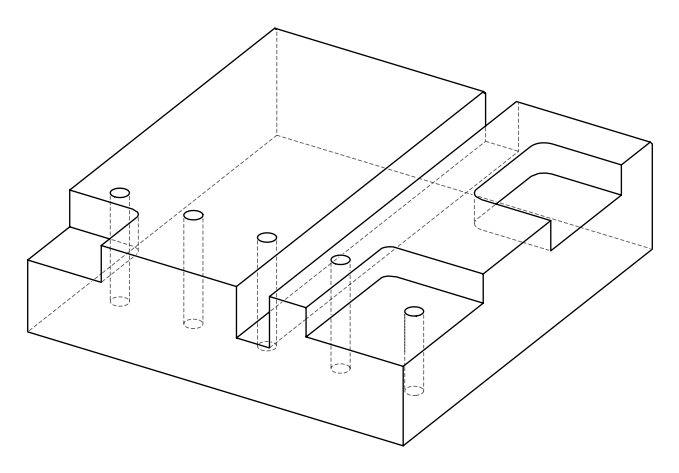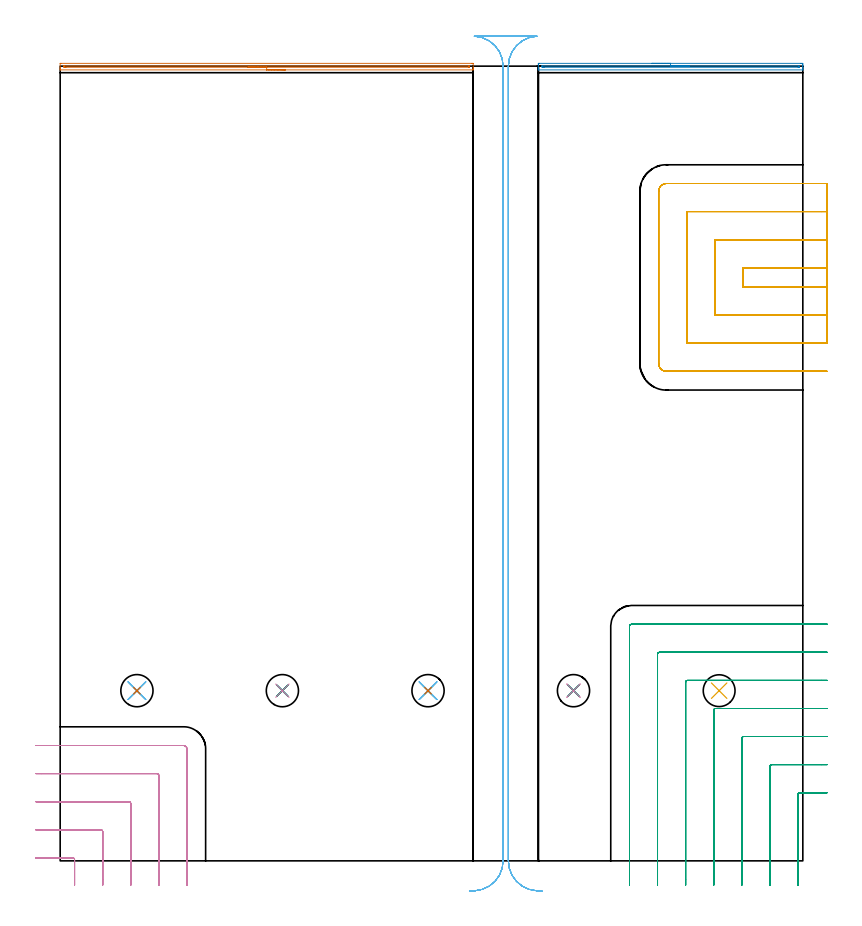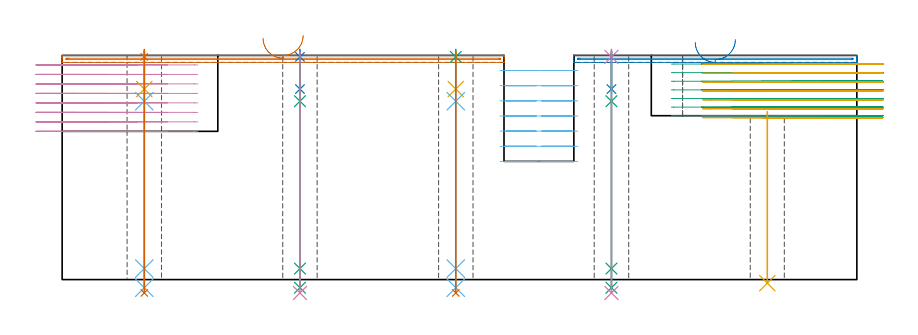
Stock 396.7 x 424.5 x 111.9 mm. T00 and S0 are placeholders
(PLAN: 23 operations, 16 tool changes, 65.7 min)
(1 AREA_MILL | FG_CHAMFER_SURFACE | UGT0205_001 | 3.68 min | 1361 mm3)
(2 AREA_MILL_1 | FG_CHAMFER_SURFACE_1 | UGT0205_001 | 2.41 min | 882 mm3)
(3 MILL_CORNER_NOTCH_RECTANGULAR | CORNER_NOTCH_RECTANGULAR | UGT0201_094 | Follow Part, ap 5, ae 75% | 16.56 min | 420453 mm3)
(4 MILL_CORNER_NOTCH_RECTANGULAR_1 | CORNER_NOTCH_RECTANGULAR_1 | UGT0201_094 | Follow Part, ap 5, ae 75% | 8.59 min | 209755 mm3)
(5 MILL_SLOT | SLOT_PARTIAL_RECTANGULAR | UGT0201_094 | Follow Part, ap 5, ae 75% | 15.63 min | 322876 mm3)
(6 MILL_RECTANGULAR_SLOT | SLOT_RECTANGULAR | UGT0201_004 | Follow Part, ap 8, ae 75% | 13.91 min | 781562 mm3)
(7 SPOT_DRILL | STEP1HOLE | NXT0321_9005460120000 | 0.03 min | 110 mm3)
(8 SPOT_DRILL_1 | STEP1HOLE_1 | NXT0321_9005460120000 | 0.03 min | 129 mm3)
(9 SPOT_DRILL_2 | STEP1HOLE_2 | NXT0321_9005460120000 | 0.03 min | 47 mm3)
(10 SPOT_DRILL_3 | STEP1HOLE_3 | NXT0321_9005460120000 | 0.03 min | 30 mm3)
(11 DRILL_BLIND_HOLE_INTO_CENTER | STEP1HOLE | NXT0301_083 | 0.08 min | 1561 mm3)
(12 GUN_DRILL_THROUGH_HOLE | STEP1HOLE | UGT0307_008 | 0.57 min | 9027 mm3)
(13 DRILL_TO_ENLARGE_THROUGH_HOLE | STEP1HOLE | UGT0301_243 | 0.48 min | 15284 mm3)
(14 DRILL_BLIND_HOLE_INTO_CENTER_1 | STEP1HOLE_1 | NXT0301_083 | 0.08 min | 1559 mm3)
(15 GUN_DRILL_THROUGH_HOLE_1 | STEP1HOLE_1 | UGT0307_008 | 0.57 min | 9375 mm3)
(16 DRILL_TO_ENLARGE_THROUGH_HOLE_1 | STEP1HOLE_1 | UGT0301_243 | 0.48 min | 15047 mm3)
(17 DRILL_BLIND_HOLE_INTO_CENTER_2 | STEP1HOLE_2 | NXT0301_083 | 0.08 min | 1517 mm3)
(18 GUN_DRILL_THROUGH_HOLE_2 | STEP1HOLE_2 | UGT0307_008 | 0.57 min | 9177 mm3)
(19 DRILL_TO_ENLARGE_THROUGH_HOLE_2 | STEP1HOLE_2 | UGT0301_243 | 0.48 min | 15227 mm3)
(20 DRILL_BLIND_HOLE_INTO_CENTER_3 | STEP1HOLE_3 | NXT0301_083 | 0.08 min | 1487 mm3)
(21 GUN_DRILL_THROUGH_HOLE_3 | STEP1HOLE_3 | UGT0307_008 | 0.57 min | 9149 mm3)
(22 DRILL_TO_ENLARGE_THROUGH_HOLE_3 | STEP1HOLE_3 | UGT0301_243 | 0.48 min | 15307 mm3)
(23 INDEXABLE_INSERT_DRILL_THROUGH_HOLE_FROM_SOLID | STEP1HOLE_4 | NXT0302_005 | 0.35 min | 18543 mm3)
(TOOL UGT0205_001 | Chamfer Mill 20 x 3 x 45 deg. | D20 FL50 Z2)
(TOOL UGT0201_094 | End mill 20 mm | D20 FL38 Z4)
(TOOL UGT0201_004 | End Mill 32 mm | D32 FL53 Z6)
(TOOL NXT0321_9005460120000 | NC Spot Drill, 142deg, 12mm, Carbide, Uncoated | D12 PA142 FL30 Z2)
(TOOL NXT0301_083 | Carbide Drill 11.2mm [860.1-1120-056A1-MM 2214] | D11.2 PA140 FL72 Z2)
(TOOL UGT0307_008 | Gun Drill 11 mm | D11 PA130 FL24 Z1)
(TOOL UGT0301_243 | Twist Drill 17.2 mm | D17.2 PA118 FL130 Z2)
(TOOL NXT0302_005 | Index. Insert Drill 17mm [880-D1700L20-05] | D17 PA176 FL85 Z2)
(OP 1 AREA_MILL)
G17 G21 G94 G90
T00 M6
G54
G17 G0 G90 X120.3 Y422.5 S1061 M3
G43 Z121.9 H0
G94 G1 X120.262 Z121.028 F250.
X120.148 Z120.163
X119.959 Z119.312
X119.697 Z118.48
X119.363 Z117.674
X118.96 Z116.9
X118.492 Z116.164
X117.96 Z115.472
X117.371 Z114.829
X116.728 Z114.239
X116.036 Z113.708
X115.3 Z113.24
X114.526 Z112.837
X113.72 Z112.503
X112.888 Z112.241
X112.036 Z112.052
X111.172 Z111.938
X110.3 Z111.9
X0.152
X0.01 Y422.506 Z111.893
X0. Y422.792 Z111.607
Y423.212 Z111.188
Y423.81 Z110.585
Y425.869 Z108.528
X0.003 Y425.991 Z108.405
X0.37 Y426. Z108.4
X220.002
X220.231 Y425.999 Z108.401
X220.597 Y425.991 Z108.405
X220.6 Y425.869 Z108.528
Y423.81 Z110.585
Y423.212 Z111.188
Y422.93 Z111.469
Y422.792 Z111.607
X220.59 Y422.506 Z111.893
X220.448 Y422.5 Z111.9
X110.3
Y423.914 Z110.486
X3.062
X2.381 Y423.915 Z110.485
X2.274 Y423.916 Z110.484
X2.032 Y423.921 Z110.479
X2.01 Y424. Z110.4
X2.003 Y424.183 Z110.217
X2.004 Y424.486 Z109.914
X2.008 Y424.555 Z109.845
X2.013 Y424.581 Z109.819
X2.017 Y424.582 Z109.818
X2.062 Y424.584 Z109.816
X2.155 Y424.585 Z109.815
X2.342 Y424.586 Z109.814
X218.219 Y424.585 Z109.815
X218.326 Y424.584 Z109.816
X218.568 Y424.579 Z109.821
X218.59 Y424.5 Z109.9
X218.597 Y424.317 Z110.083
X218.599 Y424.062 Z110.338
X218.597 Y423.999 Z110.401
X218.594 Y423.95 Z110.45
X218.59 Y423.922 Z110.478
X218.113 Y423.914 Z110.486
X110.3
X109.428 Z110.524
X108.564 Z110.638
X107.712 Z110.827
X106.88 Z111.089
X106.074 Z111.423
X105.3 Z111.826
X104.564 Z112.294
X103.872 Z112.825
X103.229 Z113.415
X102.64 Z114.058
X102.108 Z114.75
X101.64 Z115.486
X101.237 Z116.26
X100.903 Z117.066
X100.641 Z117.898
X100.452 Z118.749
X100.338 Z119.614
X100.3 Z120.486
G0 Z121.9
M5
M2
(OP 2 AREA_MILL_1)
G17 G21 G94 G90
T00 M6
G54
G17 G0 G90 X316.05 Y426. S1061 M3
G43 Z121.9 H0
Z118.4
G94 G1 X316.088 Z117.528 F250.
X316.202 Z116.664
X316.391 Z115.812
X316.653 Z114.98
X316.987 Z114.174
X317.39 Z113.4
X317.858 Z112.664
X318.39 Z111.972
X318.979 Z111.329
X319.622 Z110.74
X320.314 Z110.208
X321.05 Z109.74
X321.824 Z109.337
X322.63 Z109.003
X323.462 Z108.741
X324.314 Z108.552
X325.178 Z108.438
X326.05 Z108.4
X395.66
X396.096 Y425.999 Z108.401
X396.527 Y425.994 Z108.402
X396.69 Y425.99 Z108.404
X396.7 Y425.57 Z108.824
Y425. Z109.397
Y424.69 Z109.706
Y424.12 Z110.276
Y423.81 Z110.585
Y423.19 Z111.21
Y422.93 Z111.469
X396.699 Y422.802 Z111.597
X396.69 Y422.506 Z111.893
X396.543 Y422.5 Z111.9
X255.557
X255.41 Y422.506 Z111.893
X255.4 Y422.803 Z111.596
Y423.189 Z111.21
Y423.81 Z110.585
Y425. Z109.397
X255.405 Y425.57 Z108.824
X255.41 Y425.99 Z108.404
X255.573 Y425.994 Z108.402
X256.004 Y426. Z108.4
X326.05
Y424.586 Z109.814
X394.312 Y424.585 Z109.815
X394.419 Y424.584 Z109.816
X394.665 Y424.579 Z109.821
X394.69 Y424.499 Z109.901
X394.697 Y424.31 Z110.09
X394.698 Y424.059 Z110.341
X394.696 Y423.995 Z110.405
X394.691 Y423.945 Z110.455
X394.686 Y423.921 Z110.479
X394.206 Y423.914 Z110.486
X258.469
X257.788 Y423.915 Z110.485
X257.681 Y423.916 Z110.484
X257.435 Y423.921 Z110.479
X257.41 Y424.001 Z110.399
X257.404 Y424.189 Z110.211
X257.408 Y424.504 Z109.896
X257.41 Y424.574 Z109.826
X257.425 Y424.579 Z109.821
X257.468 Y424.582 Z109.818
X257.561 Y424.584 Z109.816
X257.748 Y424.586 Z109.814
X257.788
X326.05
X326.922 Z109.852
X327.786 Z109.966
X328.638 Z110.155
X329.47 Z110.417
X330.276 Z110.751
X331.05 Z111.154
X331.786 Z111.623
X332.478 Z112.154
X333.121 Z112.743
X333.71 Z113.386
X334.242 Z114.078
X334.71 Z114.814
X335.113 Z115.588
X335.447 Z116.394
X335.709 Z117.226
X335.898 Z118.078
X336.012 Z118.943
X336.05 Z119.814
G0 Z121.9
M5
M2
(OP 3 MILL_CORNER_NOTCH_RECTANGULAR)
G17 G21 G94 G90
T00 M6
G54
G17 G0 G90 X409.7 Y36.4 S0 M3
G43 Z121.9 H0
Z107.6
G94 G1 X406.7 F250.
X395.093 F500.
G3 X394.1 Y35.407 R1.
G1 Y-10.
Y-13. F250.
G0 Z121.9
X409.7 Y51.4
Z107.6
G1 X406.7
X380.093 F500.
G3 X379.1 Y50.407 R1.
G1 Y-10.
Y-13. F250.
G0 Z121.9
X409.7 Y66.4
Z107.6
G1 X406.7
X365.094 F500.
G3 X364.1 Y65.406 R1.
G1 Y-10.
Y-13. F250.
G0 Z121.9
X409.7 Y81.4
Z107.6
G1 X406.7
X350.094 F500.
G3 X349.1 Y80.406 R1.
G1 Y-10.
Y-13. F250.
G0 Z121.9
X409.7 Y96.4
Z107.6
G1 X406.7
X335.095 F500.
G3 X334.1 Y95.405 R1.
G1 Y-10.
Y-13. F250.
G0 Z121.9
X409.7 Y111.4
Z107.6
G1 X406.7
X320.095 F500.
G3 X319.1 Y110.405 R1.
G1 Y-10.
Y-13. F250.
G0 Z121.9
X409.7 Y126.4
Z107.6
G1 X406.7
X305.3 F500.
G3 X304.1 Y125.2 R1.2
G1 Y-10.
Y-13. F250.
G0 Z121.9
X409.7 Y36.4
Z103.3
G1 X406.7
X395.093 F500.
G3 X394.1 Y35.407 R1.
G1 Y-10.
Y-13. F250.
G0 Z121.9
X409.7 Y51.4
Z103.3
G1 X406.7
X380.093 F500.
G3 X379.1 Y50.407 R1.
G1 Y-10.
Y-13. F250.
G0 Z121.9
X409.7 Y66.4
Z103.3
G1 X406.7
X365.094 F500.
G3 X364.1 Y65.406 R1.
G1 Y-10.
Y-13. F250.
G0 Z121.9
X409.7 Y81.4
Z103.3
G1 X406.7
X350.094 F500.
G3 X349.1 Y80.406 R1.
G1 Y-10.
Y-13. F250.
G0 Z121.9
X409.7 Y96.4
Z103.3
G1 X406.7
X335.095 F500.
G3 X334.1 Y95.405 R1.
G1 Y-10.
Y-13. F250.
G0 Z121.9
X409.7 Y111.4
Z103.3
G1 X406.7
X320.095 F500.
G3 X319.1 Y110.405 R1.
G1 Y-10.
Y-13. F250.
G0 Z121.9
X409.7 Y126.4
Z103.3
G1 X406.7
X305.3 F500.
G3 X304.1 Y125.2 R1.2
G1 Y-10.
Y-13. F250.
G0 Z121.9
X409.7 Y36.4
Z99.
G1 X406.7
X395.093 F500.
G3 X394.1 Y35.407 R1.
G1 Y-10.
Y-13. F250.
G0 Z121.9
X409.7 Y51.4
Z99.
G1 X406.7
X380.093 F500.
G3 X379.1 Y50.407 R1.
G1 Y-10.
Y-13. F250.
G0 Z121.9
X409.7 Y66.4
Z99.
G1 X406.7
X365.094 F500.
G3 X364.1 Y65.406 R1.
G1 Y-10.
Y-13. F250.
G0 Z121.9
X409.7 Y81.4
Z99.
G1 X406.7
X350.094 F500.
G3 X349.1 Y80.406 R1.
G1 Y-10.
Y-13. F250.
G0 Z121.9
X409.7 Y96.4
Z99.
G1 X406.7
X335.095 F500.
G3 X334.1 Y95.405 R1.
G1 Y-10.
Y-13. F250.
G0 Z121.9
X409.7 Y111.4
Z99.
G1 X406.7
X320.095 F500.
G3 X319.1 Y110.405 R1.
G1 Y-10.
Y-13. F250.
G0 Z121.9
X409.7 Y126.4
Z99.
G1 X406.7
X305.3 F500.
G3 X304.1 Y125.2 R1.2
G1 Y-10.
Y-13. F250.
G0 Z121.9
X409.7 Y36.4
Z94.7
G1 X406.7
X395.093 F500.
G3 X394.1 Y35.407 R1.
G1 Y-10.
Y-13. F250.
G0 Z121.9
X409.7 Y51.4
Z94.7
G1 X406.7
X380.093 F500.
G3 X379.1 Y50.407 R1.
G1 Y-10.
Y-13. F250.
G0 Z121.9
X409.7 Y66.4
Z94.7
G1 X406.7
X365.094 F500.
G3 X364.1 Y65.406 R1.
G1 Y-10.
Y-13. F250.
G0 Z121.9
X409.7 Y81.4
Z94.7
G1 X406.7
X350.094 F500.
G3 X349.1 Y80.406 R1.
G1 Y-10.
Y-13. F250.
G0 Z121.9
X409.7 Y96.4
Z94.7
G1 X406.7
X335.095 F500.
G3 X334.1 Y95.405 R1.
G1 Y-10.
Y-13. F250.
G0 Z121.9
X409.7 Y111.4
Z94.7
G1 X406.7
X320.095 F500.
G3 X319.1 Y110.405 R1.
G1 Y-10.
Y-13. F250.
G0 Z121.9
X409.7 Y126.4
Z94.7
G1 X406.7
X305.3 F500.
G3 X304.1 Y125.2 R1.2
G1 Y-10.
Y-13. F250.
G0 Z121.9
X409.7 Y36.4
Z90.4
G1 X406.7
X395.093 F500.
G3 X394.1 Y35.407 R1.
G1 Y-10.
Y-13. F250.
G0 Z121.9
X409.7 Y51.4
Z90.4
G1 X406.7
X380.093 F500.
G3 X379.1 Y50.407 R1.
G1 Y-10.
Y-13. F250.
G0 Z121.9
X409.7 Y66.4
Z90.4
G1 X406.7
X365.094 F500.
G3 X364.1 Y65.406 R1.
G1 Y-10.
Y-13. F250.
G0 Z121.9
X409.7 Y81.4
Z90.4
G1 X406.7
X350.094 F500.
G3 X349.1 Y80.406 R1.
G1 Y-10.
Y-13. F250.
G0 Z121.9
X409.7 Y96.4
Z90.4
G1 X406.7
X335.095 F500.
G3 X334.1 Y95.405 R1.
G1 Y-10.
Y-13. F250.
G0 Z121.9
X409.7 Y111.4
Z90.4
G1 X406.7
X320.095 F500.
G3 X319.1 Y110.405 R1.
G1 Y-10.
Y-13. F250.
G0 Z121.9
X409.7 Y126.4
Z90.4
G1 X406.7
X305.3 F500.
G3 X304.1 Y125.2 R1.2
G1 Y-10.
Y-13. F250.
G0 Z121.9
X409.7 Y36.4
Z86.1
G1 X406.7
X395.093 F500.
G3 X394.1 Y35.407 R1.
G1 Y-10.
Y-13. F250.
G0 Z121.9
X409.7 Y51.4
Z86.1
G1 X406.7
X380.093 F500.
G3 X379.1 Y50.407 R1.
G1 Y-10.
Y-13. F250.
G0 Z121.9
X409.7 Y66.4
Z86.1
G1 X406.7
X365.094 F500.
G3 X364.1 Y65.406 R1.
G1 Y-10.
Y-13. F250.
G0 Z121.9
X409.7 Y81.4
Z86.1
G1 X406.7
X350.094 F500.
G3 X349.1 Y80.406 R1.
G1 Y-10.
Y-13. F250.
G0 Z121.9
X409.7 Y96.4
Z86.1
G1 X406.7
X335.095 F500.
G3 X334.1 Y95.405 R1.
G1 Y-10.
Y-13. F250.
G0 Z121.9
X409.7 Y111.4
Z86.1
G1 X406.7
X320.095 F500.
G3 X319.1 Y110.405 R1.
G1 Y-10.
Y-13. F250.
G0 Z121.9
X409.7 Y126.4
Z86.1
G1 X406.7
X305.3 F500.
G3 X304.1 Y125.2 R1.2
G1 Y-10.
Y-13. F250.
G0 Z121.9
X409.7 Y36.4
Z81.8
G1 X406.7
X395.093 F500.
G3 X394.1 Y35.407 R1.
G1 Y-10.
Y-13. F250.
G0 Z121.9
X409.7 Y51.4
Z81.8
G1 X406.7
X380.093 F500.
G3 X379.1 Y50.407 R1.
G1 Y-10.
Y-13. F250.
G0 Z121.9
X409.7 Y66.4
Z81.8
G1 X406.7
X365.094 F500.
G3 X364.1 Y65.406 R1.
G1 Y-10.
Y-13. F250.
G0 Z121.9
X409.7 Y81.4
Z81.8
G1 X406.7
X350.094 F500.
G3 X349.1 Y80.406 R1.
G1 Y-10.
Y-13. F250.
G0 Z121.9
X409.7 Y96.4
Z81.8
G1 X406.7
X335.095 F500.
G3 X334.1 Y95.405 R1.
G1 Y-10.
Y-13. F250.
G0 Z121.9
X409.7 Y111.4
Z81.8
G1 X406.7
X320.095 F500.
G3 X319.1 Y110.405 R1.
G1 Y-10.
Y-13. F250.
G0 Z121.9
X409.7 Y126.4
Z81.8
G1 X406.7
X305.3 F500.
G3 X304.1 Y125.2 R1.2
G1 Y-10.
Y-13. F250.
G0 Z121.9
M5
M2
(OP 4 MILL_CORNER_NOTCH_RECTANGULAR_1)
G17 G21 G94 G90
T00 M6
G54
G17 G0 G90 X7.7 Y-13. S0 M3
G43 Z121.9 H0
Z107.162
G94 G1 Y-10. F250.
Y0.606 F500.
G3 X6.706 Y1.6 R1.
G1 X-10.
X-13. F250.
G0 Z121.9
X22.7 Y-13.
Z107.162
G1 Y-10.
Y15.605 F500.
G3 X21.705 Y16.6 R1.
G1 X-10.
X-13. F250.
G0 Z121.9
X37.7 Y-13.
Z107.162
G1 Y-10.
Y30.605 F500.
G3 X36.705 Y31.6 R1.
G1 X-10.
X-13. F250.
G0 Z121.9
X52.7 Y-13.
Z107.162
G1 Y-10.
Y45.605 F500.
G3 X51.705 Y46.6 R1.
G1 X-10.
X-13. F250.
G0 Z121.9
X67.7 Y-13.
Z107.162
G1 Y-10.
Y59.8 F500.
G3 X65.9 Y61.6 R1.8
G1 X-10.
X-13. F250.
G0 Z121.9
X7.7 Y-13.
Z102.425
G1 Y-10.
Y0.606 F500.
G3 X6.706 Y1.6 R1.
G1 X-10.
X-13. F250.
G0 Z121.9
X22.7 Y-13.
Z102.425
G1 Y-10.
Y15.605 F500.
G3 X21.705 Y16.6 R1.
G1 X-10.
X-13. F250.
G0 Z121.9
X37.7 Y-13.
Z102.425
G1 Y-10.
Y30.605 F500.
G3 X36.705 Y31.6 R1.
G1 X-10.
X-13. F250.
G0 Z121.9
X52.7 Y-13.
Z102.425
G1 Y-10.
Y45.605 F500.
G3 X51.705 Y46.6 R1.
G1 X-10.
X-13. F250.
G0 Z121.9
X67.7 Y-13.
Z102.425
G1 Y-10.
Y59.8 F500.
G3 X65.9 Y61.6 R1.8
G1 X-10.
X-13. F250.
G0 Z121.9
X7.7 Y-13.
Z97.687
G1 Y-10.
Y0.606 F500.
G3 X6.706 Y1.6 R1.
G1 X-10.
X-13. F250.
G0 Z121.9
X22.7 Y-13.
Z97.687
G1 Y-10.
Y15.605 F500.
G3 X21.705 Y16.6 R1.
G1 X-10.
X-13. F250.
G0 Z121.9
X37.7 Y-13.
Z97.687
G1 Y-10.
Y30.605 F500.
G3 X36.705 Y31.6 R1.
G1 X-10.
X-13. F250.
G0 Z121.9
X52.7 Y-13.
Z97.687
G1 Y-10.
Y45.605 F500.
G3 X51.705 Y46.6 R1.
G1 X-10.
X-13. F250.
G0 Z121.9
X67.7 Y-13.
Z97.687
G1 Y-10.
Y59.8 F500.
G3 X65.9 Y61.6 R1.8
G1 X-10.
X-13. F250.
G0 Z121.9
X7.7 Y-13.
Z92.95
G1 Y-10.
Y0.606 F500.
G3 X6.706 Y1.6 R1.
G1 X-10.
X-13. F250.
G0 Z121.9
X22.7 Y-13.
Z92.95
G1 Y-10.
Y15.605 F500.
G3 X21.705 Y16.6 R1.
G1 X-10.
X-13. F250.
G0 Z121.9
X37.7 Y-13.
Z92.95
G1 Y-10.
Y30.605 F500.
G3 X36.705 Y31.6 R1.
G1 X-10.
X-13. F250.
G0 Z121.9
X52.7 Y-13.
Z92.95
G1 Y-10.
Y45.605 F500.
G3 X51.705 Y46.6 R1.
G1 X-10.
X-13. F250.
G0 Z121.9
X67.7 Y-13.
Z92.95
G1 Y-10.
Y59.8 F500.
G3 X65.9 Y61.6 R1.8
G1 X-10.
X-13. F250.
G0 Z121.9
X7.7 Y-13.
Z88.212
G1 Y-10.
Y0.606 F500.
G3 X6.706 Y1.6 R1.
G1 X-10.
X-13. F250.
G0 Z121.9
X22.7 Y-13.
Z88.212
G1 Y-10.
Y15.605 F500.
G3 X21.705 Y16.6 R1.
G1 X-10.
X-13. F250.
G0 Z121.9
X37.7 Y-13.
Z88.212
G1 Y-10.
Y30.605 F500.
G3 X36.705 Y31.6 R1.
G1 X-10.
X-13. F250.
G0 Z121.9
X52.7 Y-13.
Z88.212
G1 Y-10.
Y45.605 F500.
G3 X51.705 Y46.6 R1.
G1 X-10.
X-13. F250.
G0 Z121.9
X67.7 Y-13.
Z88.212
G1 Y-10.
Y59.8 F500.
G3 X65.9 Y61.6 R1.8
G1 X-10.
X-13. F250.
G0 Z121.9
X7.7 Y-13.
Z83.475
G1 Y-10.
Y0.606 F500.
G3 X6.706 Y1.6 R1.
G1 X-10.
X-13. F250.
G0 Z121.9
X22.7 Y-13.
Z83.475
G1 Y-10.
Y15.605 F500.
G3 X21.705 Y16.6 R1.
G1 X-10.
X-13. F250.
G0 Z121.9
X37.7 Y-13.
Z83.475
G1 Y-10.
Y30.605 F500.
G3 X36.705 Y31.6 R1.
G1 X-10.
X-13. F250.
G0 Z121.9
X52.7 Y-13.
Z83.475
G1 Y-10.
Y45.605 F500.
G3 X51.705 Y46.6 R1.
G1 X-10.
X-13. F250.
G0 Z121.9
X67.7 Y-13.
Z83.475
G1 Y-10.
Y59.8 F500.
G3 X65.9 Y61.6 R1.8
G1 X-10.
X-13. F250.
G0 Z121.9
X7.7 Y-13.
Z78.737
G1 Y-10.
Y0.606 F500.
G3 X6.706 Y1.6 R1.
G1 X-10.
X-13. F250.
G0 Z121.9
X22.7 Y-13.
Z78.737
G1 Y-10.
Y15.605 F500.
G3 X21.705 Y16.6 R1.
G1 X-10.
X-13. F250.
G0 Z121.9
X37.7 Y-13.
Z78.737
G1 Y-10.
Y30.605 F500.
G3 X36.705 Y31.6 R1.
G1 X-10.
X-13. F250.
G0 Z121.9
X52.7 Y-13.
Z78.737
G1 Y-10.
Y45.605 F500.
G3 X51.705 Y46.6 R1.
G1 X-10.
X-13. F250.
G0 Z121.9
X67.7 Y-13.
Z78.737
G1 Y-10.
Y59.8 F500.
G3 X65.9 Y61.6 R1.8
G1 X-10.
X-13. F250.
G0 Z121.9
X7.7 Y-13.
Z74.
G1 Y-10.
Y0.606 F500.
G3 X6.706 Y1.6 R1.
G1 X-10.
X-13. F250.
G0 Z121.9
X22.7 Y-13.
Z74.
G1 Y-10.
Y15.605 F500.
G3 X21.705 Y16.6 R1.
G1 X-10.
X-13. F250.
G0 Z121.9
X37.7 Y-13.
Z74.
G1 Y-10.
Y30.605 F500.
G3 X36.705 Y31.6 R1.
G1 X-10.
X-13. F250.
G0 Z121.9
X52.7 Y-13.
Z74.
G1 Y-10.
Y45.605 F500.
G3 X51.705 Y46.6 R1.
G1 X-10.
X-13. F250.
G0 Z121.9
X67.7 Y-13.
Z74.
G1 Y-10.
Y59.8 F500.
G3 X65.9 Y61.6 R1.8
G1 X-10.
X-13. F250.
G0 Z121.9
M5
M2
(OP 5 MILL_SLOT)
G17 G21 G94 G90
T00 M6
G54
G17 G0 G90 X409.7 Y316.8 S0 M3
G43 Z121.9 H0
Z107.457
G94 G1 X406.7 F250.
X364.7 F500.
Y306.5
X406.7
X409.7 F250.
Y331.8
X406.7
X349.7 F500.
Y291.5
X406.7
X409.7 F250.
Y346.8
X406.7
X334.7 F500.
Y276.5
X406.7
X409.7 F250.
Y361.8
X406.7
X323.8 F500.
G3 X319.7 Y357.7 R4.1
G1 Y265.6
G3 X323.8 Y261.5 R4.1
G1 X406.7
X409.7 F250.
G0 Y316.8 Z103.014
G1 X406.7
X364.7 F500.
Y306.5
X406.7
X409.7 F250.
Y331.8
X406.7
X349.7 F500.
Y291.5
X406.7
X409.7 F250.
Y346.8
X406.7
X334.7 F500.
Y276.5
X406.7
X409.7 F250.
Y361.8
X406.7
X323.8 F500.
G3 X319.7 Y357.7 R4.1
G1 Y265.6
G3 X323.8 Y261.5 R4.1
G1 X406.7
X409.7 F250.
G0 Y316.8 Z98.571
G1 X406.7
X364.7 F500.
Y306.5
X406.7
X409.7 F250.
Y331.8
X406.7
X349.7 F500.
Y291.5
X406.7
X409.7 F250.
Y346.8
X406.7
X334.7 F500.
Y276.5
X406.7
X409.7 F250.
Y361.8
X406.7
X323.8 F500.
G3 X319.7 Y357.7 R4.1
G1 Y265.6
G3 X323.8 Y261.5 R4.1
G1 X406.7
X409.7 F250.
G0 Y316.8 Z94.129
G1 X406.7
X364.7 F500.
Y306.5
X406.7
X409.7 F250.
Y331.8
X406.7
X349.7 F500.
Y291.5
X406.7
X409.7 F250.
Y346.8
X406.7
X334.7 F500.
Y276.5
X406.7
X409.7 F250.
Y361.8
X406.7
X323.8 F500.
G3 X319.7 Y357.7 R4.1
G1 Y265.6
G3 X323.8 Y261.5 R4.1
G1 X406.7
X409.7 F250.
G0 Y316.8 Z89.686
G1 X406.7
X364.7 F500.
Y306.5
X406.7
X409.7 F250.
Y331.8
X406.7
X349.7 F500.
Y291.5
X406.7
X409.7 F250.
Y346.8
X406.7
X334.7 F500.
Y276.5
X406.7
X409.7 F250.
Y361.8
X406.7
X323.8 F500.
G3 X319.7 Y357.7 R4.1
G1 Y265.6
G3 X323.8 Y261.5 R4.1
G1 X406.7
X409.7 F250.
G0 Y316.8 Z85.243
G1 X406.7
X364.7 F500.
Y306.5
X406.7
X409.7 F250.
Y331.8
X406.7
X349.7 F500.
Y291.5
X406.7
X409.7 F250.
Y346.8
X406.7
X334.7 F500.
Y276.5
X406.7
X409.7 F250.
Y361.8
X406.7
X323.8 F500.
G3 X319.7 Y357.7 R4.1
G1 Y265.6
G3 X323.8 Y261.5 R4.1
G1 X406.7
X409.7 F250.
G0 Y316.8 Z80.8
G1 X406.7
X364.7 F500.
Y306.5
X406.7
X409.7 F250.
Y331.8
X406.7
X349.7 F500.
Y291.5
X406.7
X409.7 F250.
Y346.8
X406.7
X334.7 F500.
Y276.5
X406.7
X409.7 F250.
Y361.8
X406.7
X323.8 F500.
G3 X319.7 Y357.7 R4.1
G1 Y265.6
G3 X323.8 Y261.5 R4.1
G1 X406.7
X409.7 F250.
G0 Z121.9
M5
M2
(OP 6 MILL_RECTANGULAR_SLOT)
G17 G21 G94 G90
T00 M6
G54
G17 G0 G90 X257.415 Y-16.154 S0 M3
G43 Z121.9 H0
Z104.343
G94 G1 X254.421 Y-15.97 F250.
G2 X239.4 Y0. R16. F500.
G1 Y424.5
G2 X254.421 Y440.47 R16.
G1 Y440.5
X221.579
Y440.47
G2 X236.6 Y424.5 R16.
G1 Y0.
G2 X221.579 Y-15.97 R16.
G1 X218.585 Y-16.154 F250.
G0 X257.415 Z96.786
G1 X254.421 Y-15.97
G2 X239.4 Y0. R16. F500.
G1 Y424.5
G2 X254.421 Y440.47 R16.
G1 Y440.5
X221.579
Y440.47
G2 X236.6 Y424.5 R16.
G1 Y0.
G2 X221.579 Y-15.97 R16.
G1 X218.585 Y-16.154 F250.
G0 X257.415 Z89.229
G1 X254.421 Y-15.97
G2 X239.4 Y0. R16. F500.
G1 Y424.5
G2 X254.421 Y440.47 R16.
G1 Y440.5
X221.579
Y440.47
G2 X236.6 Y424.5 R16.
G1 Y0.
G2 X221.579 Y-15.97 R16.
G1 X218.585 Y-16.154 F250.
G0 X257.415 Z81.671
G1 X254.421 Y-15.97
G2 X239.4 Y0. R16. F500.
G1 Y424.5
G2 X254.421 Y440.47 R16.
G1 Y440.5
X221.579
Y440.47
G2 X236.6 Y424.5 R16.
G1 Y0.
G2 X221.579 Y-15.97 R16.
G1 X218.585 Y-16.154 F250.
G0 X257.415 Z74.114
G1 X254.421 Y-15.97
G2 X239.4 Y0. R16. F500.
G1 Y424.5
G2 X254.421 Y440.47 R16.
G1 Y440.5
X221.579
Y440.47
G2 X236.6 Y424.5 R16.
G1 Y0.
G2 X221.579 Y-15.97 R16.
G1 X218.585 Y-16.154 F250.
G0 X257.415 Z66.557
G1 X254.421 Y-15.97
G2 X239.4 Y0. R16. F500.
G1 Y424.5
G2 X254.834 Y440.49 R16.
G1 X221.166
G2 X236.6 Y424.5 R16.
G1 Y0.
G2 X221.579 Y-15.97 R16.
G1 X218.585 Y-16.154 F250.
G0 X257.415 Z59.
G1 X254.421 Y-15.97
G2 X239.4 Y0. R16. F500.
G1 Y424.5
G2 X254.834 Y440.49 R16.
G1 X221.166
G2 X236.6 Y424.5 R16.
G1 Y0.
G2 X221.579 Y-15.97 R16.
G1 X218.585 Y-16.154 F250.
G0 Z121.9
M5
M2
(OP 7 SPOT_DRILL)
G17 G21 G94 G90
T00 M6
G54
G17 G0 G90 X41. Y90.9 S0 M3
G43 Z121.9 H0
G94 G81 G98 Z111.16 F250. R114.9
G80
M5
M2
(OP 8 SPOT_DRILL_1)
G17 G21 G94 G90
T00 M6
G54
G17 G0 G90 X118.7 Y90.9 S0 M3
G43 Z121.9 H0
G94 G81 G98 Z111.16 F250. R114.9
G80
M5
M2
(OP 9 SPOT_DRILL_2)
G17 G21 G94 G90
T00 M6
G54
G17 G0 G90 X196.5 Y90.9 S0 M3
G43 Z121.9 H0
G94 G81 G98 Z111.16 F250. R114.9
G80
M5
M2
(OP 10 SPOT_DRILL_3)
G17 G21 G94 G90
T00 M6
G54
G17 G0 G90 X274.2 Y90.9 S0 M3
G43 Z121.9 H0
G94 G81 G98 Z111.16 F250. R114.9
G80
M5
M2
(OP 11 DRILL_BLIND_HOLE_INTO_CENTER)
G17 G21 G94 G90
T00 M6
G54
G17 G0 G90 X41. Y90.9 S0 M3
G43 Z121.9 H1
G94 G81 G98 Z95.1 F250. R113.9
G80
M5
M2
(OP 12 GUN_DRILL_THROUGH_HOLE)
G17 G21 G94 G90
T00 M6
G54
G17 G0 G90 X41. Y90.9 M8
G43 Z121.9 H0
Z108.067
S716 M3
G94 G1 Z89.037 F125. M26
G4 X.084
Z5.5 F250.
G4 X.084
Z-4.065 F125.
G4 X.084
M5
M9
G0 Z108.067
Z121.9
M2
(OP 13 DRILL_TO_ENLARGE_THROUGH_HOLE)
G17 G21 G94 G90
T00 M6
G54
G17 G0 G90 X41. Y90.9 S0 M3
G43 Z121.9 H0
G94 G73 G98 Z-6.667 F250. Q16.938 R113.9
G80
M5
M2
(OP 14 DRILL_BLIND_HOLE_INTO_CENTER_1)
G17 G21 G94 G90
T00 M6
G54
G17 G0 G90 X118.7 Y90.9 S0 M3
G43 Z121.9 H1
G94 G81 G98 Z95.1 F250. R113.9
G80
M5
M2
(OP 15 GUN_DRILL_THROUGH_HOLE_1)
G17 G21 G94 G90
T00 M6
G54
G17 G0 G90 X118.7 Y90.9 M8
G43 Z121.9 H0
Z108.067
S716 M3
G94 G1 Z89.037 F125. M26
G4 X.084
Z5.5 F250.
G4 X.084
Z-4.065 F125.
G4 X.084
M5
M9
G0 Z108.067
Z121.9
M2
(OP 16 DRILL_TO_ENLARGE_THROUGH_HOLE_1)
G17 G21 G94 G90
T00 M6
G54
G17 G0 G90 X118.7 Y90.9 S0 M3
G43 Z121.9 H0
G94 G73 G98 Z-6.667 F250. Q16.938 R113.9
G80
M5
M2
(OP 17 DRILL_BLIND_HOLE_INTO_CENTER_2)
G17 G21 G94 G90
T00 M6
G54
G17 G0 G90 X196.5 Y90.9 S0 M3
G43 Z121.9 H1
G94 G81 G98 Z95.1 F250. R113.9
G80
M5
M2
(OP 18 GUN_DRILL_THROUGH_HOLE_2)
G17 G21 G94 G90
T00 M6
G54
G17 G0 G90 X196.5 Y90.9 M8
G43 Z121.9 H0
Z108.067
S716 M3
G94 G1 Z89.037 F125. M26
G4 X.084
Z5.5 F250.
G4 X.084
Z-4.065 F125.
G4 X.084
M5
M9
G0 Z108.067
Z121.9
M2
(OP 19 DRILL_TO_ENLARGE_THROUGH_HOLE_2)
G17 G21 G94 G90
T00 M6
G54
G17 G0 G90 X196.5 Y90.9 S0 M3
G43 Z121.9 H0
G94 G73 G98 Z-6.667 F250. Q16.938 R113.9
G80
M5
M2
(OP 20 DRILL_BLIND_HOLE_INTO_CENTER_3)
G17 G21 G94 G90
T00 M6
G54
G17 G0 G90 X274.2 Y90.9 S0 M3
G43 Z121.9 H1
G94 G81 G98 Z95.1 F250. R113.9
G80
M5
M2
(OP 21 GUN_DRILL_THROUGH_HOLE_3)
G17 G21 G94 G90
T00 M6
G54
G17 G0 G90 X274.2 Y90.9 M8
G43 Z121.9 H0
Z108.067
S716 M3
G94 G1 Z89.037 F125. M26
G4 X.084
Z5.5 F250.
G4 X.084
Z-4.065 F125.
G4 X.084
M5
M9
G0 Z108.067
Z121.9
M2
(OP 22 DRILL_TO_ENLARGE_THROUGH_HOLE_3)
G17 G21 G94 G90
T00 M6
G54
G17 G0 G90 X274.2 Y90.9 S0 M3
G43 Z121.9 H0
G94 G73 G98 Z-6.667 F250. Q16.938 R113.9
G80
M5
M2
(OP 23 INDEXABLE_INSERT_DRILL_THROUGH_HOLE_FROM_SOLID)
G17 G21 G94 G90
T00 M6
G54
G17 G0 G90 X352. Y90.9 S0 M3
G43 Z121.9 H1
G94 G81 G98 Z-1.797 F250. R83.8
G80
M5
M2
